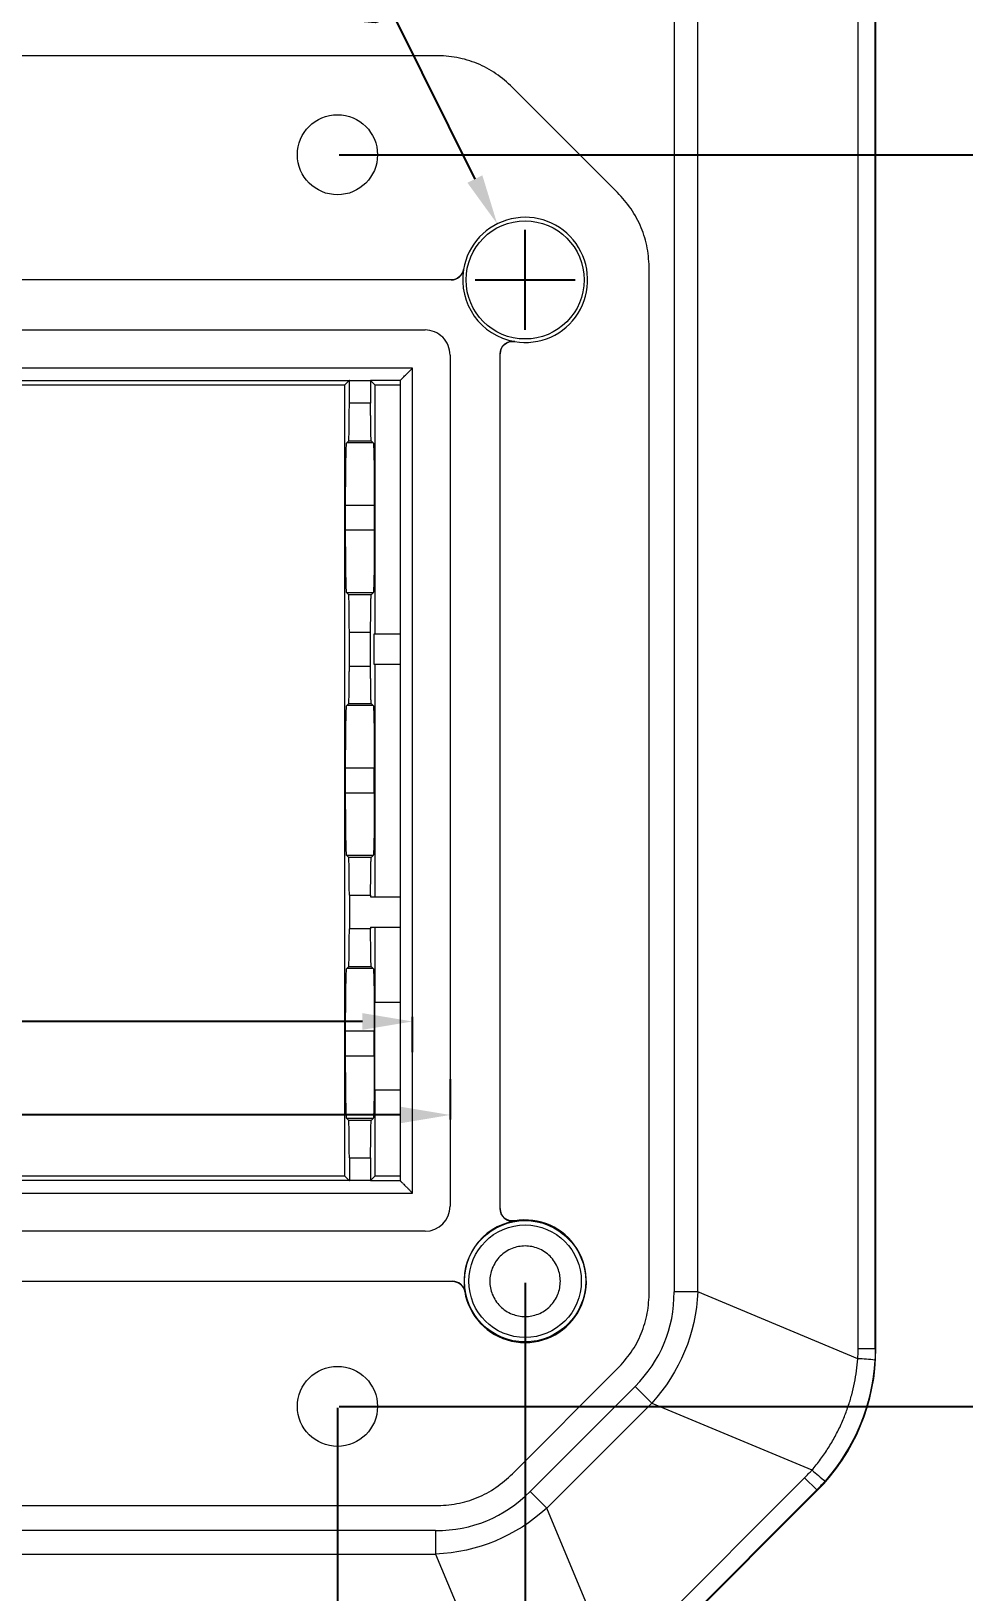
# Model space of a CAD drawing. Header units: inches. Extents: x 1127 to 4647, y 569 to 968.
# Drawn here: x 3669 to 3706.3, y 775.1 to 837.4 of the extents above; entities that cross this region are included whole.
import ezdxf

# ---------------------------------------------------------------- set-up
doc = ezdxf.new("R2010")
doc.units = ezdxf.units.IN
doc.styles.get("Standard").update_dxf_attribs({"font": 'txt', "bigfont": 'gbcbig.shx'})
doc.dimstyles.new('2.5', dxfattribs={"dimtxt": 2.5, "dimasz": 2, "dimexe": 0.18, "dimexo": 0.0625, "dimgap": 0.09, "dimtad": 0, "dimzin": 0, "dimdsep": 46, "dimtxsty": 'Standard', "dimcen": 2, "dimadec": 0, "dimazin": 0, "dimtfac": 1, "dimtofl": 0, "dimtmove": 0, "dimatfit": 3, "dimfxl": 1, "dimtolj": 1, "dimtzin": 0, "dimarcsym": 0})

# ---------------------------------------------------------------- blocks, each defined once
blk = doc.blocks.new('*D200')
at = {"color": 0, "lineweight": -2}
for p, q in [((1459.409, 929.971), (1459.409, 933.971)), ((1457.409, 931.971), (1461.409, 931.971)), ((1464.876, 928.948), (1463.126, 929.916)), ((3636.263, 782.416), (3636.263, 751.868)), ((3681.263, 782.416), (3681.263, 751.868)), ((3638.263, 752.048), (3654.09, 752.048)), ((3679.263, 752.048), (3663.437, 752.048))]:
    blk.add_line(p, q, dxfattribs=at)
at = {"color": 0}
for points in [[(1463.287, 930.208), (1462.965, 929.624), (1461.376, 930.884)], [(3638.263, 752.382), (3638.263, 751.715), (3636.263, 752.048)], [(3679.263, 752.382), (3679.263, 751.715), (3681.263, 752.048)]]:
    blk.add_solid(points, dxfattribs=at)
at = {"layer": 'Defpoints', "color": 0}
for p in [(1457.443, 933.058), (1461.376, 930.884), (3636.263, 782.479), (3681.263, 782.479), (3681.263, 752.048)]:
    blk.add_point(p, dxfattribs=at)
at = {"color": 0, "insert": (1469.331, 926.485), "char_height": 2.5, "attachment_point": 5, "rotation": 331.06279}
blk.add_mtext('\\A1;∅4.49', dxfattribs=at)
at = {"color": 0, "insert": (3658.763, 752.048), "char_height": 2.5, "attachment_point": 5}
blk.add_mtext('\\A1;45.00', dxfattribs=at)
blk = doc.blocks.new('*D201')
at = {"color": 0, "lineweight": -2}
for p, q in [((1459.409, 929.971), (1459.409, 933.971)), ((1457.409, 931.971), (1461.409, 931.971)), ((1463.675, 925.172), (1461.137, 929.218)), ((3631.763, 793.548), (3631.763, 798.037)), ((3684.263, 796.629), (3684.263, 798.037)), ((3633.763, 797.857), (3653.132, 797.857)), ((3682.263, 797.857), (3662.895, 797.857))]:
    blk.add_line(p, q, dxfattribs=at)
at = {"color": 0}
for points in [[(1461.419, 929.395), (1460.854, 929.041), (1460.074, 930.912)], [(3633.763, 798.19), (3633.763, 797.523), (3631.763, 797.857)], [(3682.263, 798.19), (3682.263, 797.523), (3684.263, 797.857)]]:
    blk.add_solid(points, dxfattribs=at)
at = {"layer": 'Defpoints', "color": 0}
for p in [(1458.745, 933.03), (1460.074, 930.912), (3684.263, 797.857), (3684.263, 796.566), (3631.763, 793.486)]:
    blk.add_point(p, dxfattribs=at)
at = {"color": 0, "insert": (1466.27, 921.037), "char_height": 2.5, "attachment_point": 5, "rotation": 302.10685}
blk.add_mtext('\\A1;∅2.50', dxfattribs=at)
at = {"color": 0, "insert": (3658.013, 797.857), "char_height": 2.5, "attachment_point": 5}
blk.add_mtext('\\A1;52.50', dxfattribs=at)
blk = doc.blocks.new('*D202')
at = {"color": 0, "lineweight": -2}
for p, q in [((1454.751, 846.462), (1454.751, 848.532)), ((1524.067, 843.867), (1524.067, 848.532)), ((1456.751, 848.352), (1484.319, 848.352)), ((1522.067, 848.352), (1494.499, 848.352)), ((3685.763, 795.553), (3685.763, 793.941)), ((3629.763, 793.446), (3629.763, 794.301)), ((3631.763, 794.121), (3653.09, 794.121)), ((3683.763, 794.121), (3662.437, 794.121))]:
    blk.add_line(p, q, dxfattribs=at)
at = {"color": 0}
for points in [[(1456.751, 848.686), (1456.751, 848.019), (1454.751, 848.352)], [(1522.067, 848.686), (1522.067, 848.019), (1524.067, 848.352)], [(3631.763, 794.455), (3631.763, 793.788), (3629.763, 794.121)], [(3683.763, 794.455), (3683.763, 793.788), (3685.763, 794.121)]]:
    blk.add_solid(points, dxfattribs=at)
at = {"layer": 'Defpoints', "color": 0}
for p in [(1454.751, 848.352), (1454.751, 846.4), (1524.067, 843.804), (3685.763, 795.616), (3629.763, 794.121), (3629.763, 793.384)]:
    blk.add_point(p, dxfattribs=at)
at = {"color": 0, "char_height": 2.5, "attachment_point": 5}
for s, insert in [('\\A1;69.32', (1489.409, 848.352)), ('\\A1;56.00', (3657.763, 794.121))]:
    blk.add_mtext(s, dxfattribs=dict(at, insert=insert))
blk = doc.blocks.new('*D203')
at = {"color": 0, "lineweight": -2}
for p, q in [((1504.481, 870.629), (1498.685, 870.629)), ((1498.865, 868.629), (1498.865, 847.061)), ((1498.865, 815.313), (1498.865, 836.881)), ((1499.141, 813.313), (1498.685, 813.313)), ((3628.763, 787.416), (3628.763, 746.861)), ((3688.763, 787.416), (3688.763, 746.861)), ((3630.763, 747.041), (3654.298, 747.041)), ((3686.763, 747.041), (3663.228, 747.041))]:
    blk.add_line(p, q, dxfattribs=at)
at = {"color": 0}
for points in [[(1498.532, 868.629), (1499.199, 868.629), (1498.865, 870.629)], [(1498.532, 815.313), (1499.199, 815.313), (1498.865, 813.313)], [(3630.763, 747.374), (3630.763, 746.707), (3628.763, 747.041)], [(3686.763, 747.374), (3686.763, 746.707), (3688.763, 747.041)]]:
    blk.add_solid(points, dxfattribs=at)
at = {"layer": 'Defpoints', "color": 0}
for p in [(1504.543, 870.629), (1498.865, 813.313), (1499.204, 813.313), (3628.763, 787.479), (3688.763, 787.479), (3688.763, 747.041)]:
    blk.add_point(p, dxfattribs=at)
at = {"color": 0, "insert": (1498.865, 841.971), "char_height": 2.5, "attachment_point": 5, "rotation": 90}
blk.add_mtext('\\A1;57.32', dxfattribs=at)
at = {"color": 0, "insert": (3658.763, 747.041), "char_height": 2.5, "attachment_point": 5}
blk.add_mtext('\\A1;60.00', dxfattribs=at)
blk = doc.blocks.new('*D204')
at = {"color": 0, "lineweight": -2}
for p, q in [((3681.326, 782.479), (3711.13, 782.479)), ((3710.95, 780.479), (3710.95, 780.256)), ((3710.95, 770.687), (3710.95, 770.91)), ((3675.393, 768.687), (3711.13, 768.687)), ((4519.344, 752.718), (4519.344, 719.377)), ((4588.66, 752.718), (4588.66, 719.377)), ((4521.344, 719.557), (4548.912, 719.557)), ((4586.66, 719.557), (4559.092, 719.557))]:
    blk.add_line(p, q, dxfattribs=at)
at = {"color": 0}
for points in [[(3710.617, 780.479), (3711.284, 780.479), (3710.95, 782.479)], [(3710.617, 770.687), (3711.284, 770.687), (3710.95, 768.687)], [(4521.344, 719.89), (4521.344, 719.224), (4519.344, 719.557)], [(4586.66, 719.89), (4586.66, 719.224), (4588.66, 719.557)]]:
    blk.add_solid(points, dxfattribs=at)
at = {"layer": 'Defpoints', "color": 0}
for p in [(3681.263, 782.479), (3710.95, 782.479), (3675.33, 768.687), (4519.344, 752.78), (4588.66, 752.78), (4588.66, 719.557)]:
    blk.add_point(p, dxfattribs=at)
at = {"color": 0, "insert": (3710.95, 775.583), "char_height": 2.5, "attachment_point": 5, "rotation": 90}
blk.add_mtext('\\A1;13.79', dxfattribs=at)
at = {"color": 0, "insert": (4554.002, 719.557), "char_height": 2.5, "attachment_point": 5}
blk.add_mtext('\\A1;69.32', dxfattribs=at)
blk = doc.blocks.new('*D205')
at = {"color": 0, "lineweight": -2}
for p, q in [((3681.326, 832.479), (3711.13, 832.479)), ((3710.95, 830.479), (3710.95, 811.944)), ((3710.95, 784.479), (3710.95, 803.014)), ((4555.475, 787.238), (4608.053, 787.238)), ((4607.873, 785.238), (4607.873, 771.146)), ((3681.326, 782.479), (3711.13, 782.479)), ((4607.873, 731.922), (4607.873, 760.966)), ((4555.475, 729.922), (4608.053, 729.922))]:
    blk.add_line(p, q, dxfattribs=at)
at = {"color": 0}
for points in [[(3710.617, 830.479), (3711.284, 830.479), (3710.95, 832.479)], [(4607.54, 785.238), (4608.206, 785.238), (4607.873, 787.238)], [(3710.617, 784.479), (3711.284, 784.479), (3710.95, 782.479)], [(4607.54, 731.922), (4608.206, 731.922), (4607.873, 729.922)]]:
    blk.add_solid(points, dxfattribs=at)
at = {"layer": 'Defpoints', "color": 0}
for p in [(3681.263, 832.479), (3710.95, 832.479), (4555.412, 787.238), (4607.873, 787.238), (3681.263, 782.479), (4555.412, 729.922)]:
    blk.add_point(p, dxfattribs=at)
at = {"color": 0, "char_height": 2.5, "attachment_point": 5, "rotation": 90}
for s, insert in [('\\A1;50.00', (3710.95, 807.479)), ('\\A1;57.32', (4607.873, 766.056))]:
    blk.add_mtext(s, dxfattribs=dict(at, insert=insert))
blk = doc.blocks.new('*D206')
at = {"color": 0, "lineweight": -2}
for p, q in [((3628.701, 842.479), (3596.49, 842.479)), ((3596.67, 840.479), (3596.67, 819.652)), ((3596.67, 789.479), (3596.67, 810.305)), ((3610.459, 787.479), (3596.49, 787.479)), ((4531.502, 733.518), (4531.502, 724.495)), ((4576.502, 733.518), (4576.502, 724.495)), ((4533.502, 724.675), (4549.329, 724.675)), ((4574.502, 724.675), (4558.676, 724.675))]:
    blk.add_line(p, q, dxfattribs=at)
at = {"color": 0}
for points in [[(3596.337, 840.479), (3597.003, 840.479), (3596.67, 842.479)], [(3596.337, 789.479), (3597.003, 789.479), (3596.67, 787.479)], [(4533.502, 725.009), (4533.502, 724.342), (4531.502, 724.675)], [(4574.502, 725.009), (4574.502, 724.342), (4576.502, 724.675)]]:
    blk.add_solid(points, dxfattribs=at)
at = {"layer": 'Defpoints', "color": 0}
for p in [(3596.67, 842.479), (3628.763, 842.479), (3610.522, 787.479), (4531.502, 733.58), (4576.502, 733.58), (4576.502, 724.675)]:
    blk.add_point(p, dxfattribs=at)
at = {"color": 0, "insert": (3596.67, 814.979), "char_height": 2.5, "attachment_point": 5, "rotation": 90}
blk.add_mtext('\\A1;55.00', dxfattribs=at)
at = {"color": 0, "insert": (4554.002, 724.675), "char_height": 2.5, "attachment_point": 5}
blk.add_mtext('\\A1;45.00', dxfattribs=at)
blk = doc.blocks.new('*D207')
at = {"color": 0, "lineweight": -2}
for p, q in [((3628.701, 897.479), (3596.31, 897.479)), ((3596.49, 895.479), (3596.49, 874.652)), ((3596.49, 844.479), (3596.49, 865.305)), ((3628.701, 842.479), (3596.31, 842.479)), ((4576.565, 783.58), (4598.409, 783.58)), ((4598.229, 781.58), (4598.229, 763.045)), ((4598.229, 735.58), (4598.229, 754.115)), ((4576.565, 733.58), (4598.409, 733.58))]:
    blk.add_line(p, q, dxfattribs=at)
at = {"color": 0}
for points in [[(3596.157, 895.479), (3596.823, 895.479), (3596.49, 897.479)], [(3596.157, 844.479), (3596.823, 844.479), (3596.49, 842.479)], [(4597.895, 781.58), (4598.562, 781.58), (4598.229, 783.58)], [(4597.895, 735.58), (4598.562, 735.58), (4598.229, 733.58)]]:
    blk.add_solid(points, dxfattribs=at)
at = {"layer": 'Defpoints', "color": 0}
for p in [(3596.49, 897.479), (3628.763, 897.479), (3628.763, 842.479), (4576.502, 783.58), (4598.229, 783.58), (4576.502, 733.58)]:
    blk.add_point(p, dxfattribs=at)
at = {"color": 0, "char_height": 2.5, "attachment_point": 5, "rotation": 90}
for s, insert in [('\\A1;55.00', (3596.49, 869.979)), ('\\A1;50.00', (4598.229, 758.58))]:
    blk.add_mtext(s, dxfattribs=dict(at, insert=insert))
blk = doc.blocks.new('*D208')
at = {"color": 0, "lineweight": -2}
for p, q in [((3628.701, 787.479), (3605.833, 787.479)), ((4531.502, 781.58), (4531.502, 785.58)), ((3606.013, 785.479), (3606.013, 782.756)), ((4529.502, 783.58), (4533.502, 783.58)), ((4533.687, 777.459), (4533.015, 779.342)), ((3606.013, 770.687), (3606.013, 773.41)), ((3636.418, 768.687), (3605.833, 768.687))]:
    blk.add_line(p, q, dxfattribs=at)
at = {"color": 0}
for points in [[(3605.679, 785.479), (3606.346, 785.479), (3606.013, 787.479)], [(4533.329, 779.454), (4532.701, 779.23), (4532.343, 781.226)], [(3605.679, 770.687), (3606.346, 770.687), (3606.013, 768.687)]]:
    blk.add_solid(points, dxfattribs=at)
at = {"layer": 'Defpoints', "color": 0}
for p in [(3606.013, 787.479), (3628.763, 787.479), (4530.662, 785.935), (4532.343, 781.226), (3636.48, 768.687)]:
    blk.add_point(p, dxfattribs=at)
at = {"color": 0, "char_height": 2.5, "attachment_point": 5}
for s, insert, rotation in [('\\A1;18.79', (3606.013, 778.083), 90), ('\\A1;∅5.00', (4535.258, 773.057), 289.6404)]:
    blk.add_mtext(s, dxfattribs=dict(at, insert=insert, rotation=rotation))
blk = doc.blocks.new('*D209')
at = {"color": 0, "lineweight": -2}
for p, q in [((3655.768, 838.274), (3657.156, 835.588)), ((3658.763, 830.479), (3658.763, 834.479)), ((3656.763, 832.479), (3660.763, 832.479)), ((4531.502, 781.58), (4531.502, 785.58)), ((4529.502, 783.58), (4533.502, 783.58)), ((4536.71, 782.596), (4534.745, 782.968))]:
    blk.add_line(p, q, dxfattribs=at)
at = {"color": 0}
for points in [[(3657.452, 835.741), (3656.86, 835.435), (3658.074, 833.811)], [(4534.807, 783.295), (4534.683, 782.64), (4532.78, 783.339)]]:
    blk.add_solid(points, dxfattribs=at)
at = {"layer": 'Defpoints', "color": 0}
for p in [(3658.074, 833.811), (3659.452, 831.146), (4530.225, 783.822), (4532.78, 783.339)]:
    blk.add_point(p, dxfattribs=at)
at = {"color": 0, "char_height": 2.5, "attachment_point": 5}
for s, insert, rotation in [('\\A1;∅3.00', (3653.622, 842.425), 297.33498), ('\\A1;∅2.60', (4541.507, 781.69), 349.3004)]:
    blk.add_mtext(s, dxfattribs=dict(at, insert=insert, rotation=rotation))
blk = doc.blocks.new('*D210')
at = {"color": 0, "lineweight": -2}
for p, q in [((3638.446, 838.66), (3637.462, 835.873)), ((3636.263, 830.479), (3636.263, 834.479)), ((3634.263, 832.479), (3638.263, 832.479)), ((4336.588, 744.866), (4336.588, 719.969)), ((4405.904, 744.866), (4405.904, 719.969)), ((4338.588, 720.149), (4366.156, 720.149)), ((4403.904, 720.149), (4376.336, 720.149))]:
    blk.add_line(p, q, dxfattribs=at)
at = {"color": 0}
for points in [[(3637.148, 835.984), (3637.776, 835.762), (3636.796, 833.987)], [(4338.588, 720.482), (4338.588, 719.815), (4336.588, 720.149)], [(4403.904, 720.482), (4403.904, 719.815), (4405.904, 720.149)]]:
    blk.add_solid(points, dxfattribs=at)
at = {"layer": 'Defpoints', "color": 0}
for p in [(3636.796, 833.987), (3635.73, 830.97), (4336.588, 744.929), (4405.904, 744.929), (4405.904, 720.149)]:
    blk.add_point(p, dxfattribs=at)
at = {"color": 0, "insert": (3640.072, 843.263), "char_height": 2.5, "attachment_point": 5, "rotation": 70.5473}
blk.add_mtext('\\A1;∅3.20', dxfattribs=at)
at = {"color": 0, "insert": (4371.246, 720.149), "char_height": 2.5, "attachment_point": 5}
blk.add_mtext('\\A1;69.32', dxfattribs=at)
blk = doc.blocks.new('*D211')
at = {"color": 0, "lineweight": -2}
for p, q in [((3683.583, 837.883), (3686.757, 831.507)), ((3688.763, 825.479), (3688.763, 829.479)), ((3686.763, 827.479), (3690.763, 827.479)), ((4397.729, 787.238), (4429.072, 787.238)), ((4428.892, 785.238), (4428.892, 759.854)), ((4428.892, 731.922), (4428.892, 749.674)), ((4397.729, 729.922), (4429.072, 729.922))]:
    blk.add_line(p, q, dxfattribs=at)
at = {"color": 0}
for points in [[(3687.056, 831.655), (3686.459, 831.358), (3687.649, 829.717)], [(4428.558, 785.238), (4429.225, 785.238), (4428.892, 787.238)], [(4428.558, 731.922), (4429.225, 731.922), (4428.892, 729.922)]]:
    blk.add_solid(points, dxfattribs=at)
at = {"layer": 'Defpoints', "color": 0}
for p in [(3687.649, 829.717), (3689.877, 825.241), (4397.666, 787.238), (4428.892, 787.238), (4397.666, 729.922)]:
    blk.add_point(p, dxfattribs=at)
at = {"color": 0, "char_height": 2.5, "attachment_point": 5}
for s, insert, rotation in [('\\A1;∅5.00', (3681.5, 842.067), 296.46927), ('\\A1;57.32', (4428.892, 754.764), 90)]:
    blk.add_mtext(s, dxfattribs=dict(at, insert=insert, rotation=rotation))

msp = doc.modelspace()

# ---------------------------------------------------------------- linework, layer by layer
at = {"color": 7, "linetype": 'Continuous', "lineweight": 15}
for p, q in [((3702.076, 784.796), (3702.076, 900.161)), ((3702.761, 784.796), (3702.761, 900.161)), ((3702.784, 784.773), (3702.784, 900.184)), ((3694.721, 897.899), (3694.721, 787.059)), ((3695.665, 787.059), (3695.665, 897.899)), ((3685.183, 836.437), (3632.343, 836.437)), ((3692.452, 830.969), (3688.254, 835.167)), ((3686.307, 827.895), (3686.298, 827.895)), ((3693.721, 787.059), (3693.721, 827.899)), ((3685.805, 827.479), (3631.721, 827.479)), ((3685.805, 827.479), (3685.814, 827.479)), ((3632.763, 825.479), (3684.763, 825.479)), ((3688.347, 825.014), (3688.347, 825.022)), ((3685.763, 824.479), (3685.763, 790.479)), ((3687.763, 824.529), (3687.763, 824.521)), ((3687.763, 790.386), (3687.763, 824.521)), ((3684.263, 823.955), (3633.263, 823.955)), ((3684.263, 791.002), (3684.263, 823.955)), ((3635.789, 823.455), (3681.737, 823.455)), ((3635.963, 823.282), (3681.563, 823.282)), ((3681.563, 823.282), (3681.737, 823.455)), ((3681.563, 791.676), (3681.563, 823.282)), ((3681.738, 823.458), (3681.737, 823.455)), ((3681.738, 823.458), (3682.589, 823.458)), ((3681.738, 822.553), (3681.738, 823.458)), ((3682.589, 823.455), (3682.589, 823.458)), ((3682.589, 823.458), (3682.589, 822.553)), ((3683.763, 823.455), (3682.589, 823.455)), ((3682.589, 823.455), (3682.763, 823.282)), ((3682.763, 823.282), (3682.763, 813.329)), ((3682.763, 823.282), (3683.763, 823.282)), ((3683.763, 823.455), (3683.763, 802.829)), ((3683.763, 823.455), (3683.763, 823.455)), ((3682.589, 822.553), (3681.738, 822.553)), ((3681.632, 820.973), (3681.712, 821.053)), ((3681.712, 821.053), (3682.614, 821.053)), ((3682.614, 821.053), (3682.694, 820.973)), ((3682.694, 820.973), (3681.632, 820.973)), ((3681.589, 817.484), (3681.589, 818.474)), ((3682.737, 818.474), (3681.589, 818.474)), ((3682.737, 818.474), (3682.737, 817.484)), ((3682.737, 817.484), (3681.589, 817.484)), ((3681.712, 814.904), (3681.632, 814.984)), ((3682.694, 814.984), (3681.632, 814.984)), ((3682.614, 814.904), (3681.712, 814.904)), ((3682.694, 814.984), (3682.614, 814.904)), ((3681.738, 812.053), (3681.738, 813.405)), ((3681.738, 813.405), (3682.589, 813.405)), ((3682.589, 812.053), (3682.589, 813.405)), ((3682.711, 813.329), (3682.711, 812.129)), ((3683.763, 813.329), (3682.711, 813.329)), ((3681.738, 812.053), (3682.589, 812.053)), ((3682.711, 812.129), (3683.763, 812.129)), ((3682.763, 812.129), (3682.763, 802.829)), ((3681.632, 810.473), (3681.712, 810.553)), ((3682.694, 810.473), (3681.632, 810.473)), ((3681.712, 810.553), (3682.614, 810.553)), ((3682.614, 810.553), (3682.694, 810.473)), ((3681.589, 806.984), (3681.589, 807.974)), ((3682.737, 807.974), (3681.589, 807.974)), ((3682.737, 806.984), (3682.737, 807.974)), ((3681.589, 806.984), (3682.737, 806.984)), ((3681.712, 804.404), (3681.632, 804.484)), ((3682.694, 804.484), (3681.632, 804.484)), ((3682.614, 804.404), (3681.712, 804.404)), ((3682.694, 804.484), (3682.614, 804.404)), ((3681.738, 802.905), (3681.738, 801.553)), ((3681.738, 802.905), (3682.589, 802.905)), ((3682.589, 802.905), (3682.589, 802.829)), ((3682.589, 802.829), (3683.766, 802.829)), ((3683.766, 802.829), (3683.766, 801.629)), ((3682.589, 801.553), (3681.738, 801.553)), ((3682.589, 801.629), (3683.766, 801.629)), ((3682.589, 801.629), (3682.589, 801.553)), ((3682.763, 801.629), (3682.763, 798.629)), ((3683.763, 801.629), (3683.763, 791.502)), ((3681.632, 799.973), (3681.712, 800.053)), ((3682.694, 799.973), (3681.632, 799.973)), ((3681.712, 800.053), (3682.614, 800.053)), ((3682.614, 800.053), (3682.694, 799.973)), ((3682.763, 795.129), (3682.763, 798.629)), ((3682.763, 798.629), (3683.763, 798.629)), ((3681.589, 796.484), (3681.589, 797.474)), ((3682.737, 797.474), (3681.589, 797.474)), ((3682.737, 796.484), (3682.737, 797.474)), ((3681.589, 796.484), (3682.737, 796.484)), ((3682.763, 795.129), (3682.763, 791.676)), ((3682.763, 795.129), (3683.763, 795.129)), ((3681.712, 793.904), (3681.632, 793.984)), ((3682.694, 793.984), (3681.632, 793.984)), ((3682.614, 793.904), (3681.712, 793.904)), ((3682.694, 793.984), (3682.614, 793.904)), ((3681.738, 792.405), (3682.589, 792.405)), ((3681.738, 792.405), (3681.738, 791.499)), ((3682.589, 792.405), (3682.589, 791.499)), ((3681.737, 791.502), (3635.789, 791.502)), ((3681.563, 791.676), (3635.963, 791.676)), ((3681.737, 791.502), (3681.563, 791.676)), ((3681.737, 791.502), (3681.738, 791.499)), ((3682.589, 791.499), (3681.738, 791.499)), ((3682.763, 791.676), (3682.589, 791.502)), ((3682.589, 791.499), (3682.589, 791.502)), ((3682.589, 791.502), (3683.763, 791.502)), ((3683.763, 791.676), (3682.763, 791.676)), ((3683.763, 791.502), (3683.763, 791.502)), ((3633.263, 791.002), (3684.263, 791.002)), ((3687.763, 790.386), (3687.763, 790.377)), ((3688.348, 789.884), (3688.348, 789.893)), ((3684.763, 789.479), (3632.763, 789.479)), ((3631.671, 787.479), (3685.856, 787.479)), ((3685.865, 787.479), (3685.856, 787.479)), ((3686.349, 787.063), (3686.357, 787.064)), ((3695.665, 787.059), (3694.721, 787.059)), ((3702.064, 784.385), (3695.665, 787.059)), ((3702.076, 784.796), (3702.761, 784.796)), ((3702.784, 784.773), (3702.761, 784.796)), ((3688.254, 779.79), (3692.452, 783.988)), ((3693.159, 783.281), (3688.961, 779.083)), ((3693.824, 782.615), (3693.159, 783.281)), ((3689.626, 778.417), (3693.824, 782.615)), ((3693.824, 782.615), (3700.229, 779.939)), ((3699.934, 779.625), (3692.617, 772.308)), ((3700.419, 779.14), (3699.934, 779.625)), ((3689.626, 778.417), (3688.961, 779.083)), ((3693.102, 771.823), (3700.419, 779.14)), ((3700.441, 779.117), (3693.125, 771.801)), ((3700.419, 779.14), (3700.441, 779.117)), ((3632.343, 778.521), (3685.183, 778.521)), ((3692.302, 772.012), (3689.626, 778.417)), ((3685.183, 777.521), (3632.343, 777.521)), ((3685.183, 777.521), (3685.183, 776.577)), ((3632.343, 776.577), (3685.183, 776.577)), ((3685.183, 776.577), (3687.857, 770.178))]:
    msp.add_line(p, q, dxfattribs=at)
for centre, radius in [((3681.263, 832.479), 1.6), ((3688.763, 827.479), 2.36), ((3688.763, 787.479), 2.424), ((3688.763, 787.479), 2.247), ((3681.263, 782.479), 1.6)]:
    msp.add_circle(centre, radius, dxfattribs=at)
for centre, radius, start, end in [((3688.763, 827.479), 2.5, 260.40569, 170.40569), ((3688.763, 827.479), 2.491, 170.37743, 260.37743), ((3684.763, 790.479), 1, 270, 0), ((3688.763, 787.479), 2.441, 99.78775, 189.78775), ((3688.763, 787.479), 2.45, 189.75851, 99.75852), ((3701.719, 776.359), 8.034, 82.64678, 87.54129), ((3705.487, 785.703), 7.801, 227.62829, 232.67359)]:
    msp.add_arc(centre, radius, start, end, dxfattribs=at)
msp.add_ellipse((3694.783, 784.776), major_axis=(-5.659, 5.659), ratio=0.999695, start_param=3.141593, end_param=3.926839, dxfattribs=at)
for points, knots in [([(3688.254, 835.167), (3688.051, 835.37), (3687.833, 835.553), (3687.361, 835.878), (3687.112, 836.013), (3686.589, 836.229), (3686.313, 836.31), (3685.753, 836.412), (3685.469, 836.437), (3685.183, 836.437)], [0, 0, 0, 0, 0.25, 0.25, 0.5, 0.5, 0.75, 0.75, 1, 1, 1, 1]), ([(3693.721, 827.899), (3693.721, 828.185), (3693.697, 828.469), (3693.594, 829.032), (3693.514, 829.305), (3693.298, 829.827), (3693.16, 830.08), (3692.837, 830.549), (3692.654, 830.767), (3692.452, 830.969)], [0, 0, 0, 0, 0.25, 0.25, 0.5, 0.5, 0.75, 0.75, 1, 1, 1, 1]), ([(3686.298, 827.895), (3686.278, 827.779), (3686.218, 827.673), (3686.038, 827.521), (3685.923, 827.479), (3685.805, 827.479)], [0, 0, 0, 0, 0.5, 0.5, 1, 1, 1, 1]), ([(3685.814, 827.479), (3685.932, 827.479), (3686.047, 827.521), (3686.226, 827.672), (3686.287, 827.779), (3686.307, 827.895)], [0, 0, 0, 0, 0.5, 0.5, 1, 1, 1, 1]), ([(3685.763, 824.479), (3685.763, 824.74), (3685.655, 825.001), (3685.285, 825.371), (3685.025, 825.479), (3684.763, 825.479)], [0, 0, 0, 0, 0.5, 0.5, 1, 1, 1, 1]), ([(3688.347, 825.022), (3688.203, 825.047), (3688.051, 825.005), (3687.83, 824.818), (3687.763, 824.676), (3687.763, 824.529)], [0, 0, 0, 0, 0.5, 0.5, 1, 1, 1, 1]), ([(3687.763, 824.521), (3687.763, 824.667), (3687.83, 824.809), (3688.05, 824.995), (3688.202, 825.038), (3688.347, 825.014)], [0, 0, 0, 0, 0.5, 0.5, 1, 1, 1, 1]), ([(3683.763, 823.455), (3683.764, 823.456), (3683.766, 823.458), (3683.776, 823.468), (3683.792, 823.483), (3683.813, 823.505), (3683.841, 823.532), (3683.874, 823.566), (3683.922, 823.614), (3683.99, 823.682), (3684.073, 823.765), (3684.166, 823.858), (3684.227, 823.919), (3684.263, 823.955)], [0, 0, 0, 0, 0.055978, 0.113666, 0.173668, 0.236523, 0.3027, 0.3726, 0.446565, 0.574525, 0.724303, 0.838354, 1, 1, 1, 1]), ([(3681.712, 821.053), (3681.713, 821.054), (3681.714, 821.057), (3681.716, 821.072), (3681.718, 821.094), (3681.72, 821.125), (3681.723, 821.186), (3681.726, 821.299), (3681.73, 821.494), (3681.734, 821.731), (3681.736, 821.968), (3681.737, 822.182), (3681.738, 822.366), (3681.738, 822.49), (3681.738, 822.553)], [0, 0, 0, 0, 0.04832, 0.096253, 0.144068, 0.192036, 0.240427, 0.370136, 0.500071, 0.629772, 0.7597, 0.839961, 0.919641, 1, 1, 1, 1]), ([(3682.614, 821.053), (3682.614, 821.055), (3682.612, 821.058), (3682.61, 821.077), (3682.608, 821.104), (3682.606, 821.14), (3682.604, 821.185), (3682.603, 821.236), (3682.601, 821.294), (3682.6, 821.358), (3682.598, 821.427), (3682.597, 821.5), (3682.596, 821.576), (3682.595, 821.655), (3682.593, 821.737), (3682.593, 821.82), (3682.592, 821.903), (3682.591, 821.988), (3682.59, 822.072), (3682.59, 822.155), (3682.589, 822.238), (3682.589, 822.319), (3682.589, 822.399), (3682.589, 822.476), (3682.589, 822.527), (3682.589, 822.553)], [0, 0, 0, 0, 0.054509, 0.108016, 0.160519, 0.21202, 0.262518, 0.312014, 0.360506, 0.407996, 0.454483, 0.499967, 0.544448, 0.587926, 0.630402, 0.671875, 0.712344, 0.751811, 0.790275, 0.827736, 0.864195, 0.89965, 0.934103, 0.967553, 1, 1, 1, 1]), ([(3681.589, 818.474), (3681.589, 818.526), (3681.589, 818.63), (3681.59, 818.784), (3681.59, 818.937), (3681.591, 819.089), (3681.591, 819.238), (3681.593, 819.494), (3681.596, 819.843), (3681.602, 820.237), (3681.608, 820.562), (3681.615, 820.77), (3681.621, 820.892), (3681.627, 820.957), (3681.63, 820.968), (3681.632, 820.973)], [0, 0, 0, 0, 0.04031, 0.080314, 0.12017, 0.160033, 0.20006, 0.240408, 0.370149, 0.500033, 0.629781, 0.759672, 0.83996, 0.91965, 1, 1, 1, 1]), ([(3682.694, 820.973), (3682.695, 820.971), (3682.697, 820.968), (3682.7, 820.95), (3682.702, 820.924), (3682.705, 820.887), (3682.707, 820.842), (3682.712, 820.746), (3682.718, 820.563), (3682.725, 820.237), (3682.73, 819.843), (3682.734, 819.448), (3682.736, 819.091), (3682.737, 818.785), (3682.737, 818.577), (3682.737, 818.474)], [0, 0, 0, 0, 0.0403159, 0.0803266, 0.1201875, 0.1600559, 0.2000888, 0.2404413, 0.3701935, 0.5000808, 0.6298255, 0.7597053, 0.8399838, 0.9196625, 1, 1, 1, 1]), ([(3681.632, 814.984), (3681.631, 814.986), (3681.63, 814.99), (3681.627, 815.007), (3681.624, 815.034), (3681.622, 815.07), (3681.619, 815.116), (3681.614, 815.211), (3681.608, 815.395), (3681.602, 815.72), (3681.596, 816.114), (3681.593, 816.509), (3681.591, 816.866), (3681.59, 817.173), (3681.589, 817.38), (3681.589, 817.484)], [0, 0, 0, 0, 0.040316, 0.080327, 0.120188, 0.160056, 0.200089, 0.240441, 0.370194, 0.500081, 0.629825, 0.759705, 0.839984, 0.919663, 1, 1, 1, 1]), ([(3682.737, 817.484), (3682.737, 817.432), (3682.737, 817.328), (3682.737, 817.173), (3682.736, 817.02), (3682.736, 816.868), (3682.735, 816.719), (3682.733, 816.463), (3682.73, 816.115), (3682.725, 815.72), (3682.718, 815.395), (3682.711, 815.187), (3682.705, 815.066), (3682.7, 815), (3682.696, 814.99), (3682.694, 814.984)], [0, 0, 0, 0, 0.04031, 0.080314, 0.12017, 0.160033, 0.20006, 0.240408, 0.370149, 0.500033, 0.629781, 0.759672, 0.83996, 0.91965, 1, 1, 1, 1]), ([(3681.738, 813.405), (3681.738, 813.442), (3681.738, 813.517), (3681.737, 813.628), (3681.737, 813.738), (3681.737, 813.846), (3681.736, 814.011), (3681.734, 814.226), (3681.73, 814.463), (3681.726, 814.658), (3681.722, 814.783), (3681.718, 814.855), (3681.715, 814.895), (3681.713, 814.901), (3681.712, 814.904)], [0, 0, 0, 0, 0.048313, 0.096238, 0.144046, 0.192009, 0.240394, 0.370091, 0.500023, 0.629727, 0.759667, 0.839937, 0.919629, 1, 1, 1, 1]), ([(3682.589, 813.405), (3682.589, 813.446), (3682.589, 813.532), (3682.589, 813.663), (3682.59, 813.798), (3682.591, 813.935), (3682.592, 814.074), (3682.593, 814.211), (3682.595, 814.344), (3682.597, 814.47), (3682.599, 814.587), (3682.602, 814.691), (3682.605, 814.779), (3682.608, 814.846), (3682.611, 814.893), (3682.613, 814.9), (3682.614, 814.904)], [0, 0, 0, 0, 0.053844, 0.110394, 0.16965, 0.231612, 0.296279, 0.363652, 0.433729, 0.506512, 0.582, 0.660192, 0.741088, 0.824689, 0.910993, 1, 1, 1, 1]), ([(3681.712, 810.553), (3681.713, 810.554), (3681.714, 810.557), (3681.716, 810.572), (3681.718, 810.594), (3681.72, 810.625), (3681.723, 810.686), (3681.726, 810.799), (3681.73, 810.994), (3681.734, 811.231), (3681.736, 811.468), (3681.737, 811.682), (3681.738, 811.866), (3681.738, 811.99), (3681.738, 812.053)], [0, 0, 0, 0, 0.04832, 0.096253, 0.144068, 0.192036, 0.240427, 0.370136, 0.500071, 0.629772, 0.7597, 0.839961, 0.919641, 1, 1, 1, 1]), ([(3682.614, 810.553), (3682.614, 810.555), (3682.612, 810.558), (3682.61, 810.577), (3682.608, 810.604), (3682.606, 810.64), (3682.604, 810.685), (3682.603, 810.736), (3682.601, 810.794), (3682.6, 810.858), (3682.598, 810.927), (3682.597, 811), (3682.596, 811.076), (3682.595, 811.155), (3682.593, 811.237), (3682.593, 811.32), (3682.592, 811.403), (3682.591, 811.488), (3682.59, 811.572), (3682.59, 811.655), (3682.589, 811.738), (3682.589, 811.819), (3682.589, 811.899), (3682.589, 811.976), (3682.589, 812.027), (3682.589, 812.053)], [0, 0, 0, 0, 0.054509, 0.108016, 0.160519, 0.21202, 0.262518, 0.312014, 0.360506, 0.407996, 0.454483, 0.499967, 0.544448, 0.587926, 0.630402, 0.671875, 0.712344, 0.751811, 0.790275, 0.827736, 0.864195, 0.89965, 0.934103, 0.967553, 1, 1, 1, 1]), ([(3681.589, 807.974), (3681.589, 808.026), (3681.589, 808.13), (3681.59, 808.284), (3681.59, 808.437), (3681.591, 808.589), (3681.591, 808.738), (3681.593, 808.994), (3681.596, 809.343), (3681.602, 809.737), (3681.608, 810.062), (3681.615, 810.27), (3681.621, 810.392), (3681.627, 810.457), (3681.63, 810.468), (3681.632, 810.473)], [0, 0, 0, 0, 0.04031, 0.080314, 0.12017, 0.160033, 0.20006, 0.240408, 0.370149, 0.500033, 0.629781, 0.759672, 0.83996, 0.91965, 1, 1, 1, 1]), ([(3682.694, 810.473), (3682.695, 810.471), (3682.697, 810.468), (3682.7, 810.45), (3682.702, 810.424), (3682.705, 810.387), (3682.707, 810.342), (3682.712, 810.246), (3682.718, 810.063), (3682.725, 809.737), (3682.73, 809.343), (3682.734, 808.948), (3682.736, 808.591), (3682.737, 808.285), (3682.737, 808.077), (3682.737, 807.974)], [0, 0, 0, 0, 0.0403159, 0.0803266, 0.1201875, 0.1600559, 0.2000888, 0.2404413, 0.3701935, 0.5000808, 0.6298255, 0.7597053, 0.8399838, 0.9196625, 1, 1, 1, 1]), ([(3681.632, 804.484), (3681.631, 804.486), (3681.63, 804.49), (3681.627, 804.507), (3681.624, 804.534), (3681.622, 804.57), (3681.619, 804.616), (3681.614, 804.711), (3681.608, 804.895), (3681.602, 805.22), (3681.596, 805.614), (3681.593, 806.009), (3681.591, 806.366), (3681.59, 806.673), (3681.589, 806.88), (3681.589, 806.984)], [0, 0, 0, 0, 0.040316, 0.080327, 0.120188, 0.160056, 0.200089, 0.240441, 0.370194, 0.500081, 0.629825, 0.759705, 0.839984, 0.919663, 1, 1, 1, 1]), ([(3682.737, 806.984), (3682.737, 806.932), (3682.737, 806.828), (3682.737, 806.673), (3682.736, 806.52), (3682.736, 806.368), (3682.735, 806.219), (3682.733, 805.963), (3682.73, 805.615), (3682.725, 805.22), (3682.718, 804.895), (3682.711, 804.687), (3682.705, 804.566), (3682.7, 804.5), (3682.696, 804.49), (3682.694, 804.484)], [0, 0, 0, 0, 0.04031, 0.080314, 0.12017, 0.160033, 0.20006, 0.240408, 0.370149, 0.500033, 0.629781, 0.759672, 0.83996, 0.91965, 1, 1, 1, 1]), ([(3681.738, 802.905), (3681.738, 802.942), (3681.738, 803.017), (3681.737, 803.128), (3681.737, 803.238), (3681.737, 803.346), (3681.736, 803.511), (3681.734, 803.726), (3681.73, 803.963), (3681.726, 804.158), (3681.722, 804.283), (3681.718, 804.355), (3681.715, 804.395), (3681.713, 804.401), (3681.712, 804.404)], [0, 0, 0, 0, 0.048313, 0.096238, 0.144046, 0.192009, 0.240394, 0.370091, 0.500023, 0.629727, 0.759667, 0.839937, 0.919629, 1, 1, 1, 1]), ([(3682.589, 802.905), (3682.589, 802.946), (3682.589, 803.032), (3682.589, 803.163), (3682.59, 803.298), (3682.591, 803.435), (3682.592, 803.574), (3682.593, 803.711), (3682.595, 803.844), (3682.597, 803.97), (3682.599, 804.087), (3682.602, 804.191), (3682.605, 804.279), (3682.608, 804.346), (3682.611, 804.393), (3682.613, 804.4), (3682.614, 804.404)], [0, 0, 0, 0, 0.053844, 0.110394, 0.16965, 0.231612, 0.296279, 0.363652, 0.433729, 0.506512, 0.582, 0.660192, 0.741088, 0.824689, 0.910993, 1, 1, 1, 1]), ([(3681.712, 800.053), (3681.713, 800.054), (3681.714, 800.057), (3681.716, 800.072), (3681.718, 800.094), (3681.72, 800.125), (3681.723, 800.186), (3681.726, 800.299), (3681.73, 800.494), (3681.734, 800.731), (3681.736, 800.968), (3681.737, 801.182), (3681.738, 801.366), (3681.738, 801.49), (3681.738, 801.553)], [0, 0, 0, 0, 0.04832, 0.096253, 0.144068, 0.192036, 0.240427, 0.370136, 0.500071, 0.629772, 0.7597, 0.839961, 0.919641, 1, 1, 1, 1]), ([(3682.614, 800.053), (3682.614, 800.055), (3682.612, 800.058), (3682.61, 800.077), (3682.608, 800.104), (3682.606, 800.14), (3682.604, 800.185), (3682.603, 800.236), (3682.601, 800.294), (3682.6, 800.358), (3682.598, 800.427), (3682.597, 800.5), (3682.596, 800.576), (3682.595, 800.655), (3682.593, 800.737), (3682.593, 800.82), (3682.592, 800.903), (3682.591, 800.988), (3682.59, 801.072), (3682.59, 801.155), (3682.589, 801.238), (3682.589, 801.319), (3682.589, 801.399), (3682.589, 801.476), (3682.589, 801.527), (3682.589, 801.553)], [0, 0, 0, 0, 0.054509, 0.108016, 0.160519, 0.21202, 0.262518, 0.312014, 0.360506, 0.407996, 0.454483, 0.499967, 0.544448, 0.587926, 0.630402, 0.671875, 0.712344, 0.751811, 0.790275, 0.827736, 0.864195, 0.89965, 0.934103, 0.967553, 1, 1, 1, 1]), ([(3681.589, 797.474), (3681.589, 797.526), (3681.589, 797.63), (3681.59, 797.784), (3681.59, 797.937), (3681.591, 798.089), (3681.591, 798.238), (3681.593, 798.494), (3681.596, 798.843), (3681.602, 799.237), (3681.608, 799.562), (3681.615, 799.77), (3681.621, 799.892), (3681.627, 799.957), (3681.63, 799.968), (3681.632, 799.973)], [0, 0, 0, 0, 0.04031, 0.080314, 0.12017, 0.160033, 0.20006, 0.240408, 0.370149, 0.500033, 0.629781, 0.759672, 0.83996, 0.91965, 1, 1, 1, 1]), ([(3682.694, 799.973), (3682.695, 799.971), (3682.697, 799.968), (3682.7, 799.95), (3682.702, 799.924), (3682.705, 799.887), (3682.707, 799.842), (3682.712, 799.746), (3682.718, 799.563), (3682.725, 799.237), (3682.73, 798.843), (3682.734, 798.448), (3682.736, 798.091), (3682.737, 797.785), (3682.737, 797.577), (3682.737, 797.474)], [0, 0, 0, 0, 0.040316, 0.080327, 0.120188, 0.160056, 0.200089, 0.240441, 0.370194, 0.500081, 0.629825, 0.759705, 0.839984, 0.919663, 1, 1, 1, 1]), ([(3681.632, 793.984), (3681.631, 793.986), (3681.63, 793.99), (3681.627, 794.007), (3681.624, 794.034), (3681.622, 794.07), (3681.619, 794.116), (3681.614, 794.211), (3681.608, 794.395), (3681.602, 794.72), (3681.596, 795.114), (3681.593, 795.509), (3681.591, 795.866), (3681.59, 796.173), (3681.589, 796.38), (3681.589, 796.484)], [0, 0, 0, 0, 0.040316, 0.080327, 0.120188, 0.160056, 0.200089, 0.240441, 0.370194, 0.500081, 0.629825, 0.759705, 0.839984, 0.919663, 1, 1, 1, 1]), ([(3682.737, 796.484), (3682.737, 796.432), (3682.737, 796.328), (3682.737, 796.173), (3682.736, 796.02), (3682.736, 795.868), (3682.735, 795.719), (3682.733, 795.463), (3682.73, 795.115), (3682.725, 794.72), (3682.718, 794.395), (3682.711, 794.187), (3682.705, 794.066), (3682.7, 794), (3682.696, 793.99), (3682.694, 793.984)], [0, 0, 0, 0, 0.04031, 0.080314, 0.12017, 0.160033, 0.20006, 0.240408, 0.370149, 0.500033, 0.629781, 0.759672, 0.83996, 0.91965, 1, 1, 1, 1]), ([(3681.738, 792.405), (3681.738, 792.442), (3681.738, 792.517), (3681.737, 792.628), (3681.737, 792.738), (3681.737, 792.846), (3681.736, 793.011), (3681.734, 793.226), (3681.73, 793.463), (3681.726, 793.658), (3681.722, 793.783), (3681.718, 793.855), (3681.715, 793.895), (3681.713, 793.901), (3681.712, 793.904)], [0, 0, 0, 0, 0.048313, 0.096238, 0.144046, 0.192009, 0.240394, 0.370091, 0.500023, 0.629727, 0.759667, 0.839937, 0.919629, 1, 1, 1, 1]), ([(3682.589, 792.405), (3682.589, 792.446), (3682.589, 792.532), (3682.589, 792.663), (3682.59, 792.798), (3682.591, 792.935), (3682.592, 793.074), (3682.593, 793.211), (3682.595, 793.344), (3682.597, 793.47), (3682.599, 793.587), (3682.602, 793.691), (3682.605, 793.779), (3682.608, 793.846), (3682.611, 793.893), (3682.613, 793.9), (3682.614, 793.904)], [0, 0, 0, 0, 0.053844, 0.110394, 0.16965, 0.231612, 0.296279, 0.363652, 0.433729, 0.506512, 0.582, 0.660192, 0.741088, 0.824689, 0.910993, 1, 1, 1, 1]), ([(3683.763, 791.502), (3683.764, 791.501), (3683.766, 791.499), (3683.776, 791.489), (3683.791, 791.473), (3683.813, 791.452), (3683.84, 791.424), (3683.874, 791.391), (3683.922, 791.343), (3683.99, 791.275), (3684.073, 791.193), (3684.165, 791.099), (3684.227, 791.038), (3684.263, 791.002)], [0, 0, 0, 0, 0.0559782, 0.1136658, 0.1736681, 0.2365232, 0.3027, 0.3726002, 0.4465652, 0.5745245, 0.7243028, 0.8383536, 1, 1, 1, 1]), ([(3688.348, 789.893), (3688.204, 789.868), (3688.052, 789.91), (3687.831, 790.097), (3687.763, 790.24), (3687.763, 790.386)], [0, 0, 0, 0, 0.5, 0.5, 1, 1, 1, 1]), ([(3687.763, 790.377), (3687.763, 790.231), (3687.83, 790.088), (3688.051, 789.902), (3688.204, 789.859), (3688.348, 789.884)], [0, 0, 0, 0, 0.5, 0.5, 1, 1, 1, 1]), ([(3687.354, 787.479), (3687.354, 787.656), (3687.424, 788.024), (3687.739, 788.503), (3688.218, 788.818), (3688.763, 788.921), (3689.309, 788.818), (3689.788, 788.503), (3690.102, 788.024), (3690.206, 787.479), (3690.102, 786.933), (3689.788, 786.454), (3689.309, 786.14), (3688.763, 786.036), (3688.218, 786.14), (3687.739, 786.454), (3687.424, 786.933), (3687.354, 787.302), (3687.354, 787.479)], [0, 0, 0, 0, 0.060027, 0.125, 0.189973, 0.25, 0.310027, 0.375, 0.439973, 0.5, 0.560027, 0.625, 0.689973, 0.75, 0.810027, 0.875, 0.939973, 1, 1, 1, 1]), ([(3685.856, 787.479), (3685.974, 787.479), (3686.088, 787.437), (3686.268, 787.285), (3686.329, 787.179), (3686.349, 787.063)], [0, 0, 0, 0, 0.5, 0.5, 1, 1, 1, 1]), ([(3686.357, 787.064), (3686.337, 787.18), (3686.277, 787.285), (3686.097, 787.437), (3685.982, 787.479), (3685.865, 787.479)], [0, 0, 0, 0, 0.5, 0.5, 1, 1, 1, 1]), ([(3692.452, 783.988), (3692.654, 784.191), (3692.838, 784.409), (3693.162, 784.88), (3693.298, 785.13), (3693.514, 785.653), (3693.595, 785.929), (3693.697, 786.489), (3693.721, 786.772), (3693.721, 787.059)], [0, 0, 0, 0, 0.25, 0.25, 0.5, 0.5, 0.75, 0.75, 1, 1, 1, 1]), ([(3700.229, 779.939), (3700.288, 780.009), (3700.405, 780.148), (3700.571, 780.364), (3700.73, 780.585), (3700.88, 780.811), (3701.021, 781.042), (3701.155, 781.278), (3701.28, 781.518), (3701.397, 781.764), (3701.534, 782.081), (3701.681, 782.471), (3701.824, 782.939), (3701.936, 783.414), (3702.019, 783.897), (3702.049, 784.222), (3702.064, 784.385)], [0, 0, 0, 0, 0.055905, 0.111583, 0.167094, 0.222498, 0.277855, 0.333227, 0.388673, 0.444255, 0.500033, 0.600303, 0.700081, 0.799721, 0.899576, 1, 1, 1, 1]), ([(3702.064, 784.385), (3702.067, 784.453), (3702.075, 784.59), (3702.076, 784.727), (3702.076, 784.796)], [0, 0, 0, 0, 0.499982, 1, 1, 1, 1]), ([(3685.183, 778.521), (3685.47, 778.521), (3685.754, 778.545), (3686.317, 778.648), (3686.589, 778.728), (3687.112, 778.944), (3687.365, 779.081), (3687.834, 779.405), (3688.051, 779.588), (3688.254, 779.79)], [0, 0, 0, 0, 0.25, 0.25, 0.5, 0.5, 0.75, 0.75, 1, 1, 1, 1]), ([(3700.757, 779.499), (3700.702, 779.438), (3700.592, 779.316), (3700.476, 779.198), (3700.419, 779.14)], [0, 0, 0, 0, 0.500103, 1, 1, 1, 1])]:
    msp.add_open_spline(points, degree=3, knots=knots, dxfattribs=at)
for points in [[(3693.159, 783.281), (3694.196, 784.318), (3694.721, 785.588), (3694.721, 787.059)], [(3695.665, 787.059), (3695.58, 785.364), (3694.962, 783.87), (3693.824, 782.615)], [(3702.747, 784.326), (3702.642, 782.549), (3701.934, 780.833), (3700.757, 779.499)], [(3702.761, 784.796), (3702.761, 784.639), (3702.757, 784.483), (3702.747, 784.326)], [(3699.934, 779.625), (3700.035, 779.727), (3700.134, 779.831), (3700.229, 779.939)], [(3685.183, 777.521), (3686.653, 777.521), (3687.923, 778.046), (3688.961, 779.083)], [(3689.626, 778.417), (3688.371, 777.28), (3686.878, 776.661), (3685.183, 776.577)]]:
    msp.add_open_spline(points, degree=3, dxfattribs=at)

# ---------------------------------------------------------------- dimensions: what is measured, and where the dimension line sits
for p1, p2, picture, middle in [((1457.443, 933.058), (1461.376, 930.884), '*D200', (1469.331, 926.485)), ((4530.225, 783.822), (4532.78, 783.339), '*D209', (4541.507, 781.69)), ((4530.662, 785.935), (4532.343, 781.226), '*D208', (4535.258, 773.057))]:
    dim = msp.add_diameter_dim_2p(p1=p1, p2=p2, dimstyle='2.5')
    dim.commit()
    dim.dimension.update_dxf_attribs({"geometry": picture, "text_midpoint": middle})
for p1, p2, picture, middle in [((1458.745, 933.03), (1460.074, 930.912), '*D201', (1466.27, 921.037)), ((3635.73, 830.97), (3636.796, 833.987), '*D210', (3640.072, 843.263)), ((3659.452, 831.146), (3658.074, 833.811), '*D209', (3653.622, 842.425)), ((3689.877, 825.241), (3687.649, 829.717), '*D211', (3681.5, 842.067))]:
    dim = msp.add_diameter_dim_2p(p1=p1, p2=p2, dimstyle='2.5')
    dim.commit()
    dim.dimension.update_dxf_attribs({"geometry": picture, "text_midpoint": middle, "dimtype": 163})
for base, p1, p2, picture, middle in [((3681.263, 752.048), (3636.263, 782.479), (3681.263, 782.479), '*D200', (3658.763, 752.048)), ((3684.263, 797.857), (3631.763, 793.486), (3684.263, 796.566), '*D201', (3658.013, 797.857)), ((3688.763, 747.041), (3628.763, 787.479), (3688.763, 787.479), '*D203', (3658.763, 747.041)), ((1454.751, 848.352), (1524.067, 843.804), (1454.751, 846.4), '*D202', (1489.409, 848.352)), ((3629.763, 794.121), (3685.763, 795.616), (3629.763, 793.384), '*D202', (3657.763, 794.121)), ((4405.904, 720.149), (4336.588, 744.929), (4405.904, 744.929), '*D210', (4371.246, 720.149)), ((4576.502, 724.675), (4531.502, 733.58), (4576.502, 733.58), '*D206', (4554.002, 724.675))]:
    dim = msp.add_linear_dim(base=base, p1=p1, p2=p2, dimstyle='2.5')
    dim.commit()
    dim.dimension.update_dxf_attribs({"geometry": picture, "text_midpoint": middle})
for base, p1, p2, picture, middle in [((4598.229, 783.58), (4576.502, 733.58), (4576.502, 783.58), '*D207', (4598.229, 758.58)), ((4428.892, 787.238), (4397.666, 729.922), (4397.666, 787.238), '*D211', (4428.892, 754.764)), ((4607.873, 787.238), (4555.412, 729.922), (4555.412, 787.238), '*D205', (4607.873, 766.056))]:
    dim = msp.add_linear_dim(base=base, p1=p1, p2=p2, angle=90, dimstyle='2.5')
    dim.commit()
    dim.dimension.update_dxf_attribs({"geometry": picture, "text_midpoint": middle, "dimtype": 160})
for base, p1, p2, picture, middle in [((3596.49, 897.479), (3628.763, 842.479), (3628.763, 897.479), '*D207', (3596.49, 869.979)), ((1498.865, 813.313), (1504.543, 870.629), (1499.204, 813.313), '*D203', (1498.865, 841.971)), ((3596.67, 842.479), (3610.522, 787.479), (3628.763, 842.479), '*D206', (3596.67, 814.979)), ((3710.95, 832.479), (3681.263, 782.479), (3681.263, 832.479), '*D205', (3710.95, 807.479)), ((3606.013, 787.479), (3636.48, 768.687), (3628.763, 787.479), '*D208', (3606.013, 778.083)), ((3710.95, 782.479), (3675.33, 768.687), (3681.263, 782.479), '*D204', (3710.95, 775.583))]:
    dim = msp.add_linear_dim(base=base, p1=p1, p2=p2, angle=90, dimstyle='2.5')
    dim.commit()
    dim.dimension.update_dxf_attribs({"geometry": picture, "text_midpoint": middle})
dim = msp.add_linear_dim(base=(4588.66, 719.557), p1=(4519.344, 752.78), p2=(4588.66, 752.78), dimstyle='2.5')
dim.commit()
dim.dimension.update_dxf_attribs({"geometry": '*D204', "text_midpoint": (4554.002, 719.557), "dimtype": 160})

doc.saveas('drawing.dxf')
